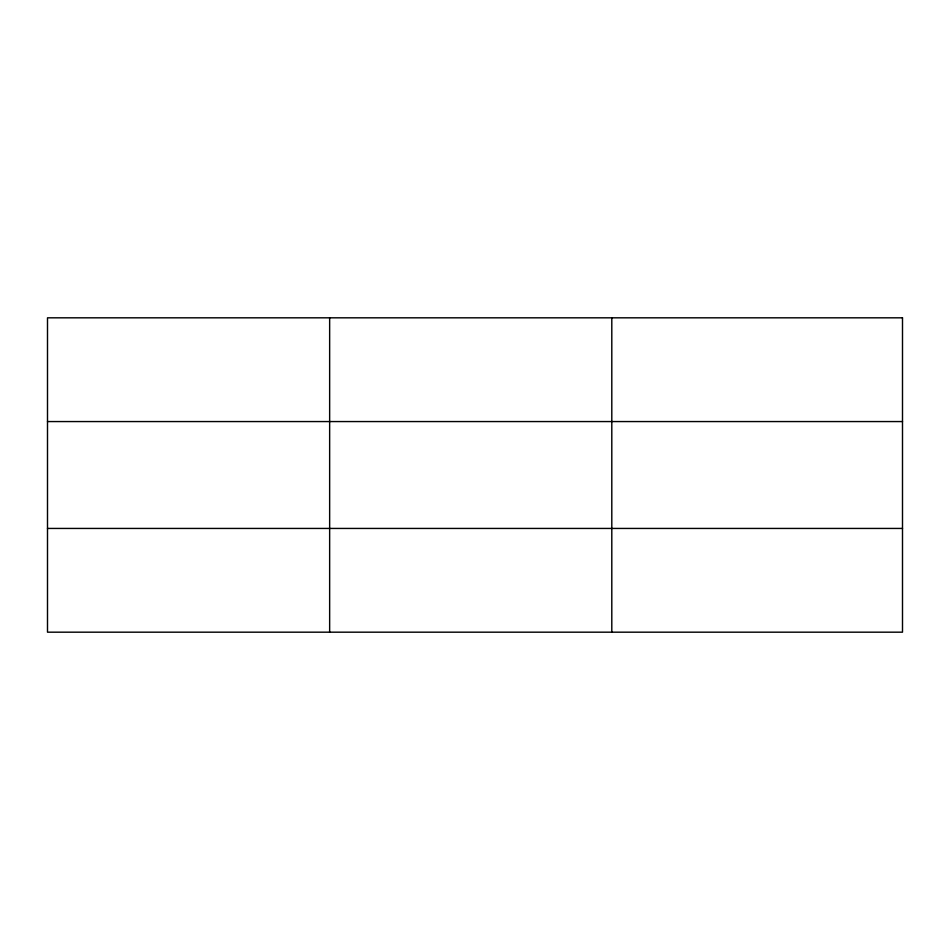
<?xml version="1.0" encoding="UTF-8"?>
<svg xmlns="http://www.w3.org/2000/svg" width="950" height="950" viewBox="0 0 950 950"><rect width="100%" height="100%" fill="white"/><g stroke="black" fill="none" stroke-linecap="round" stroke-linejoin="round"><path stroke-width="1.43" d="M329.65 632.178L329.65 317.822M611.8 632.178L611.8 317.822M47.5 421.562L902.5 421.562M47.5 528.438L902.5 528.438M902.5 317.822L902.5 632.178L47.5 632.178L47.5 317.822L902.5 317.822"/></g></svg>
